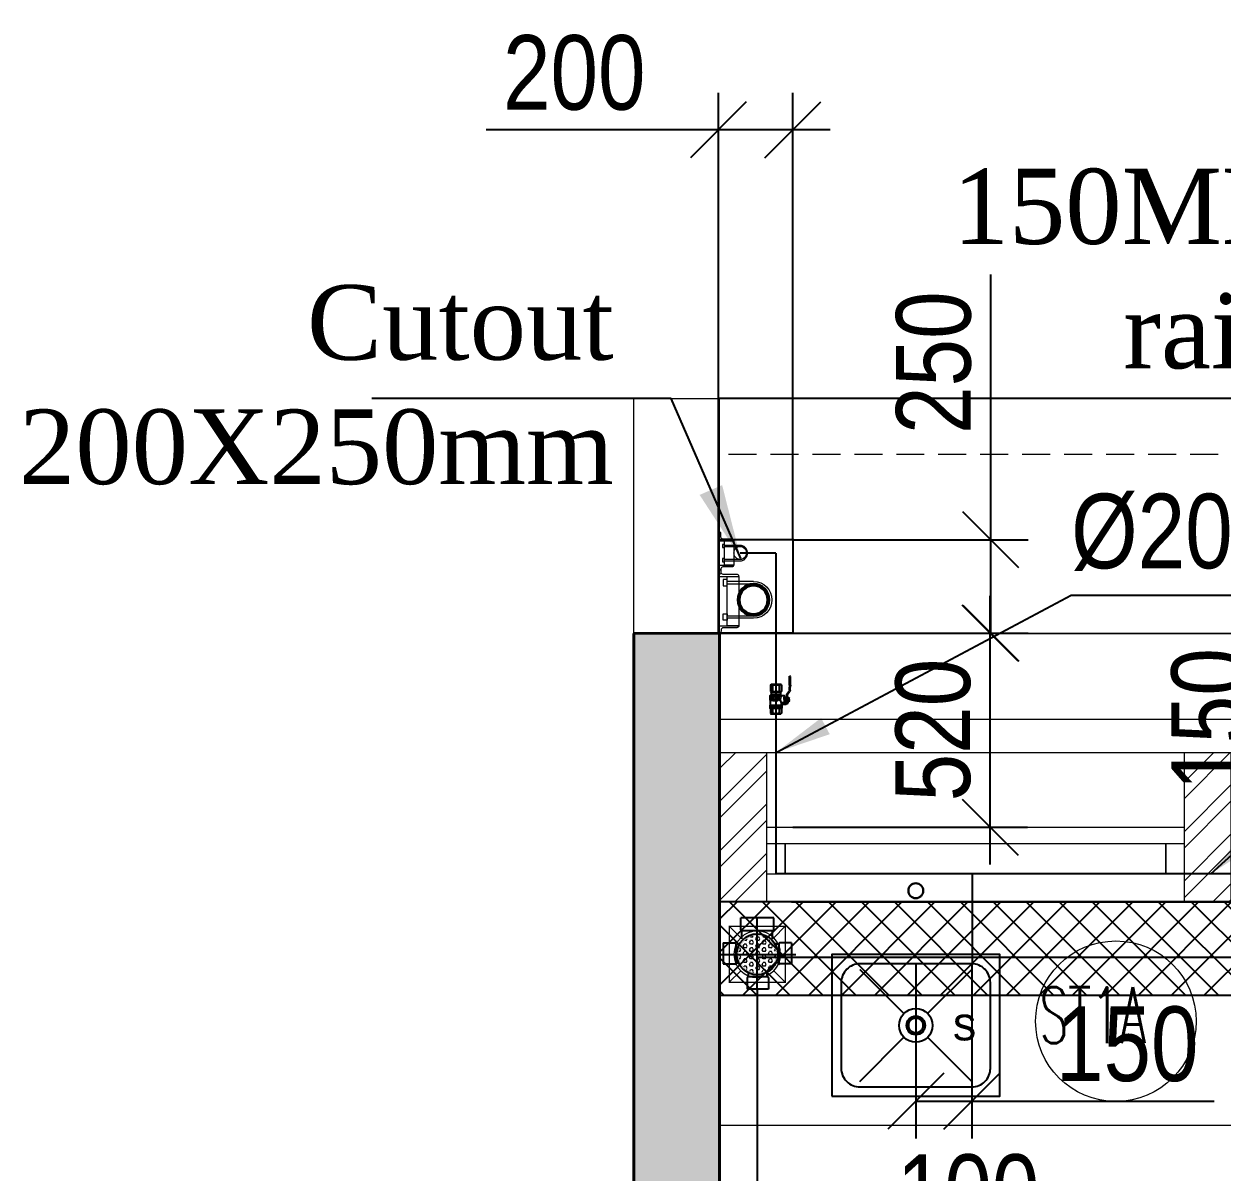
# Model space of a CAD drawing. Header units: inches. Extents: x 5899882 to 5988838, y -468923 to -96891.
# Drawn here: x 5943522 to 5946734, y -268529 to -265453 of the extents above; entities that cross this region are included whole.
import ezdxf

# ---------------------------------------------------------------- set-up
doc = ezdxf.new("R2010")
doc.units = ezdxf.units.IN
doc.header["$MEASUREMENT"] = 0
doc.linetypes.add('1', pattern=[0])
doc.linetypes.add('DASHED', pattern=[0.75, 0.5, -0.25])
doc.layers.get('Defpoints').update_dxf_attribs({"color": 8})
for name, color, linetype in [('0- SLC ARCH LAYOUT', 7, 'Continuous'), ('0- SLC DIMENSION', 7, 'Continuous'), ('0- SLC HIDE BOX & CUTOUT', 6, 'Continuous'), ('0-SLC RCC 2ND. FLOOR', 7, 'Continuous'), ('0-SLC- Waste water down take', 6, 'Continuous'), ('0-SLC-100mm Soil Pipe', 190, 'Continuous'), ('0-SLC-40 MM Waste water pipe', 3, 'Continuous'), ('0-SLC-DOMESTIC LINE', 5, 'DOMESTIC_LINE'), ('0-SLC-Multi nahani trap', 6, 'Continuous'), ('0-SLC-Raised portion', 1, 'Continuous'), ('0-SLC-Toilet fixture', 5, 'Continuous'), ('CL', 7, 'Continuous'), ('P-TEXT', 7, 'Continuous')]:
    doc.layers.add(name, color=color, linetype=linetype)
for name, color, linetype, lineweight in [('0-SLC-100 mm Multi nahani trap jali', 253, 'Continuous', 13), ('0-SLC-CLAMPS', 7, 'Continuous', 9), ('0-SLC-P-Angle', 6, 'Continuous', 0), ('ARCL-HATCH-B', 8, 'Continuous', 5), ('ARLC-COL', 8, 'Continuous', 30), ('ARLC-DOOR-W', 8, 'Continuous', 5), ('ARLC-ELE0', 8, 'Continuous', 9), ('ARLC-FUR (NOMN)', 8, 'Continuous', 9), ('ARLC-FURN', 8, 'Continuous', 9), ('ARLC-HATCH-C', 8, 'Continuous', 5), ('ARLC-SINK', 8, 'Continuous', 9), ('ARLC-WALL', 8, 'Continuous', 15), ('BEAM', 8, 'Continuous', 5), ('P-Ball valve', 7, 'Continuous', 0)]:
    doc.layers.add(name, color=color, linetype=linetype, lineweight=lineweight)
doc.styles.add('ARIAL', font='tahoma.ttf')
doc.styles.add('LT0050R', font='arial.ttf', dxfattribs={"height": 120})
doc.styles.add('RS', font='simplex8.shx', dxfattribs={"width": 0.6, "height": 150})
doc.styles.get("Standard").update_dxf_attribs({"font": 'arial.ttf'})
doc.styles.add('swis cn bt', font='swissc.ttf')
doc.linetypes.add('DOMESTIC_LINE', pattern='A,0.5,-0.2,["DWS",ARIAL,S=0.1,R=0,X=-0.1,Y=-0.05],-0.25', length=0.95)
doc.dimstyles.new('LT0050R', dxfattribs={"dimtxt": 120, "dimasz": 80, "dimexe": 80, "dimexo": 50, "dimgap": 80, "dimtad": 0, "dimdec": 0, "dimzin": 0, "dimdsep": 46, "dimtxsty": 'LT0050R', "dimblk": 'ARCHTICK', "dimcen": 1, "dimdle": 80, "dimclrd": 252, "dimclre": 252, "dimclrt": 240, "dimadec": 0, "dimazin": 0, "dimtfac": 1, "dimtdec": 0, "dimtofl": 0, "dimtmove": 1, "dimatfit": 3, "dimfxl": 1, "dimtolj": 1, "dimtzin": 0, "dimlwd": -1, "dimlwe": -1, "dimarcsym": 0})
doc.dimstyles.new('SLC', dxfattribs={"dimtxt": 200, "dimasz": 150, "dimexe": 100, "dimexo": 0, "dimgap": 50, "dimtad": 1, "dimdec": 0, "dimrnd": 5, "dimzin": 1, "dimdsep": 46, "dimtxsty": 'swis cn bt', "dimblk": 'OBLIQUE', "dimcen": 60, "dimdle": 100, "dimclrd": 256, "dimclre": 256, "dimclrt": 256, "dimazin": 0, "dimtfac": 1, "dimtdec": 0, "dimtofl": 0, "dimtmove": 0, "dimatfit": 3, "dimfxl": 0.18, "dimtolj": 1, "dimtzin": 0, "dimarcsym": 0})
pattern_1 = [(45, (-5806111.7, 109613.3), (-66.2912607, 66.2912607), []), (45, (-5806067.505, 109613.3), (-66.2912607, 66.2912607), [])]

# ---------------------------------------------------------------- blocks, each defined once
blk = doc.blocks.new('sk')
for p, q in [((5826975.9, -135444.1), (5827094.1, -135562.3)), ((5827157.8, -135562.3), (5827275.9, -135444.1)), ((5826975.9, -135744.1), (5827094.1, -135625.9)), ((5827157.8, -135625.9), (5827275.9, -135744.1))]:
    blk.add_line(p, q)
for radius in [45, 25]:
    blk.add_circle((5827125.9, -135594.1), radius)
at = {"layer": 'ARLC-SINK'}
blk.add_lwpolyline([(5826900.9, -135784.1), (5827350.9, -135784.1), (5827350.9, -135404.1), (5826900.9, -135404.1)], close=True, dxfattribs=at)
blk.add_lwpolyline([(5826975.9, -135759.1), (5827275.9, -135759.1, 0.414214), (5827325.9, -135709.1), (5827325.9, -135479.1, 0.414214), (5827275.9, -135429.1), (5826975.9, -135429.1, 0.414214), (5826925.9, -135479.1), (5826925.9, -135709.1, 0.414214)], format="xyb", close=True, dxfattribs=at)
blk.add_text('s', height=90, dxfattribs=at).set_placement((5827225.2, -135634.2))
blk = doc.blocks.new('A$C3DAD2E9A')
at = {"layer": 'ARCL-HATCH-B'}
h = blk.add_hatch(dxfattribs=at)
h.set_pattern_fill('ANSI32', color=256, scale=250)
h.set_pattern_definition(pattern_1)
h.paths.add_polyline_path([(327.2, 6641.5), (202.2, 6641.5), (202.2, 6241.5), (327.2, 6241.5)])
h = blk.add_hatch(dxfattribs=at)
h.set_pattern_fill('ANSI32', color=256, scale=250)
h.set_pattern_definition(pattern_1)
h.paths.add_polyline_path([(1572.2, 6641.5), (1447.2, 6641.5), (1447.2, 6396.5), (1447.2, 6396.5), (1447.2, 6316.5), (1447.2, 6241.5), (1572.2, 6241.5)])
at = {"layer": 'ARLC-HATCH-C', "ltscale": 0.1}
blk.add_hatch(color=256, dxfattribs=at).paths.add_polyline_path([(-27.8, 5217.4), (-27.8, 6961.5), (202.2, 6961.5), (202.2, 6572.4), (202.2, 6172.4), (202.2, 5151.5), (-27.8, 5151.5)])
at = {"layer": 'ARLC-COL'}
blk.add_lwpolyline([(-27.8, 6961.5), (202.2, 6961.5), (202.2, 5151.5), (-27.8, 5151.5)], close=True, dxfattribs=at)
at = {"layer": 'ARLC-DOOR-W'}
for points in [[(377.2, 6396.5), (327.2, 6396.5), (327.2, 6316.5), (377.2, 6316.5)], [(1397.2, 6316.5), (1397.2, 6396.5), (377.2, 6396.5), (377.2, 6316.5)], [(1447.2, 6396.5), (1397.2, 6396.5), (1397.2, 6316.5), (1447.2, 6316.5)]]:
    blk.add_lwpolyline(points, close=True, dxfattribs=at)
at = {"layer": 'ARLC-ELE0'}
blk.add_line((202.2, 6960), (8427.2, 6960), dxfattribs=at)
at = {"layer": 'ARLC-ELE0', "ltscale": 0.006}
for p, q in [((327.2, 6641.5), (1447.2, 6641.5)), ((327.2, 6241.5), (1447.2, 6241.5))]:
    blk.add_line(p, q, dxfattribs=at)
at = {"layer": 'ARLC-FUR (NOMN)'}
blk.add_circle((1263.6, 5921.2), 215.2, dxfattribs=at)
at = {"layer": 'ARLC-FURN'}
for p, q in [((202.2, 6241.5), (2622.2, 6241.5)), ((2022.2, 5641.5), (202.2, 5641.5))]:
    blk.add_line(p, q, dxfattribs=at)
at = {"layer": 'ARLC-WALL', "ltscale": 0.005}
blk.add_line((327.2, 6441.5), (1447.2, 6441.5), dxfattribs=at)
at = {"layer": 'ARLC-WALL'}
for points in [[(327.2, 6641.5), (327.2, 6241.5), (202.2, 6241.5), (202.2, 6641.5)], [(1572.2, 6641.5), (1572.2, 6241.5), (1447.2, 6241.5), (1447.2, 6641.5)]]:
    blk.add_lwpolyline(points, close=True, dxfattribs=at)
at = {"layer": 'ARLC-SINK'}
blk.add_blockref('sk', (-5826398.7, 141504.1), dxfattribs=at)
at = {"layer": 'ARLC-FUR (NOMN)', "style": 'RS', "width": 0.6}
blk.add_text('ST1A', height=150, dxfattribs=at).set_placement((1058.7, 5862.5))
blk = doc.blocks.new('sink22')
at = {"color": 0}
for p, q in [((-150, 150), (-31.8, 31.8)), ((-150, 150), (-31.8, 31.8)), ((31.8, 31.8), (150, 150)), ((31.8, 31.8), (150, 150)), ((-150, -150), (-31.8, -31.8)), ((-150, -150), (-31.8, -31.8)), ((31.8, -31.8), (150, -150)), ((31.8, -31.8), (150, -150))]:
    blk.add_line(p, q, dxfattribs=at)
blk.add_lwpolyline([(-225, -190), (225, -190), (225, 190), (-225, 190)], close=True, dxfattribs=at)
blk.add_lwpolyline([(-150, -165), (150, -165, 0.414214), (200, -115), (200, 115, 0.414214), (150, 165), (-150, 165, 0.414214), (-200, 115), (-200, -115, 0.414214)], format="xyb", close=True, dxfattribs=at)
for radius in [45, 45, 25, 25]:
    blk.add_circle((0, 0), radius, dxfattribs=at)
blk = doc.blocks.new('an80')
for points in [[(-46, 0), (-46, 66.3), (-51, 66.3), (-51, 76.3), (-35, 76.3), (-35, 66.3), (-40, 66.3), (-40, 0)], [(46, 0), (46, 66.3), (51, 66.3), (51, 76.3), (35, 76.3), (35, 66.3), (40, 66.3), (40, 0)]]:
    blk.add_lwpolyline(points)
for radius in [46, 40]:
    blk.add_arc((0, 0), radius, 180, 360)
blk = doc.blocks.new('80mm')
at = {"layer": '0-SLC- Waste water down take', "const_width": 5}
blk.add_lwpolyline([(-37.5, 0, 1), (37.5, 0, 1)], format="xyb", close=True, dxfattribs=at)
at = {"layer": '0-SLC- Waste water down take'}
for radius in [40, 35]:
    blk.add_circle((0, 0), radius, dxfattribs=at)
blk = doc.blocks.new('DSF')
at = {"layer": '0-SLC-CLAMPS'}
for points in [[(1498.4503, 220.3213), (1498.4469, 220.3213, -0.414214), (1498.4416, 220.3267), (1498.4416, 220.3267), (1498.4611, 220.3267), (1498.4611, 220.2737, -0.414214), (1498.4557, 220.2791), (1498.4557, 220.3159, 0.414214)], [(1498.6042, 220.3213), (1498.6076, 220.3213, 0.414214), (1498.613, 220.3267), (1498.613, 220.3267), (1498.5935, 220.3267), (1498.5935, 220.2737, 0.414214), (1498.5988, 220.2791), (1498.5988, 220.3159, -0.414214)]]:
    blk.add_lwpolyline(points, format="xyb", close=True, dxfattribs=at)
blk.add_lwpolyline([(1498.5935, 220.3055), (1498.4611, 220.3055), (1498.4611, 220.2737), (1498.5935, 220.2737)], close=True, dxfattribs=at)
at = {"layer": '0-SLC- Waste water down take', "lineweight": 0, "ltscale": 12, "xscale": 0.0010714285714286, "yscale": 0.0010714285714286, "zscale": 0.0010714285714286}
blk.add_blockref('80mm', (1498.5241, 220.2345), dxfattribs=at)
at = {"layer": '0-SLC-CLAMPS', "xscale": 0.0010714285714286, "yscale": 0.0010714285714286, "zscale": 0.0010714285714286}
blk.add_blockref('an80', (1498.5241, 220.2345), dxfattribs=at)
blk = doc.blocks.new('Hex Nut - 10 mm side')
at = {"color": 0, "linetype": 'Continuous'}
for p, q in [((-7, -6.8), (-7, 6.8)), ((-0.7, 9.1), (-6.4, 9.1)), ((-0.7, 4.5), (-6.4, 4.5)), ((0, -6.8), (0, 6.8)), ((-0.7, -4.5), (-6.4, -4.5)), ((-0.7, -9.1), (-6.4, -9.1))]:
    blk.add_line(p, q, dxfattribs=at)
for centre, radius, start, end in [((-2.8, 6.8), 4.19, 147.1328, 212.8672), ((8.7, 0), 15.7, 163.2213, 196.7787), ((-4.2, 6.8), 4.19, 327.1328, 32.8672), ((-15.7, 0), 15.7, 343.2213, 16.7787), ((-2.8, -6.8), 4.19, 147.1328, 212.8672), ((-4.2, -6.8), 4.19, 327.1328, 32.8672)]:
    blk.add_arc(centre, radius, start, end, dxfattribs=at)
blk = doc.blocks.new('balval')
at = {"layer": 'P-TEXT', "color": 7}
for p, q in [((294, 302), (376, 365)), ((299, 286), (380, 348)), ((394, 369), (479, 369)), ((398, 353), (479, 353)), ((533, 381), (479, 369)), ((533, 349), (479, 353)), ((533, 381), (760, 380)), ((533, 349), (762, 348)), ((760, 380), (762, 348)), ((-206, 141), (-218, 122)), ((-218, -125), (-218, 122)), ((-207, -90), (-207, 86)), ((-75, 86), (-207, 86)), ((-74, 141), (-206, 141)), ((0, 145), (64, 144)), ((31, 164), (31, 262)), ((31, 164), (47, 164)), ((47, 164), (47, 246)), ((67, 298), (222, 297)), ((83, 281), (226, 281)), ((136, -17), (186, 44)), ((186, 44), (260, -17)), ((261, 143), (286, 120)), ((286, 120), (285, -127)), ((357, 120), (286, 120)), ((356, -127), (357, 120)), ((368, 139), (357, 120)), ((367, -91), (368, 85)), ((536, 139), (368, 139)), ((535, 84), (368, 85)), ((535, -92), (535, 84)), ((536, 139), (547, 120)), ((547, 120), (546, -128)), ((-218, -2), (-229, -2)), ((-207, -145), (-218, -125)), ((-75, -90), (-207, -90)), ((-75, -145), (-207, -145)), ((0, -149), (258, -150)), ((186, -77), (136, -17)), ((260, -17), (186, -77)), ((259, -150), (285, -127)), ((356, -127), (285, -127)), ((367, -146), (356, -127)), ((535, -92), (367, -91)), ((535, -147), (367, -146)), ((535, -147), (546, -128))]:
    blk.add_line(p, q, dxfattribs=at)
for points in [[(-74, 163), (-39, 163), (-40, -162), (-75, -162)], [(-39, 163), (0, 163), (0, -163), (-40, -162)], [(85, 217), (215, 216), (215, 237), (85, 238)], [(266, -83), (129, -83), (130, 50), (266, 49)], [(260, -77), (135, -77), (136, 44), (260, 43)], [(260, -145), (135, -144), (135, -89), (260, -89)]]:
    blk.add_lwpolyline(points, close=True, dxfattribs=at)
for points in [[(259, 144), (260, 216), (64, 217), (64, 144)], [(136, 118), (136, 88), (260, 87), (261, 143), (258, 143)]]:
    blk.add_lwpolyline(points, dxfattribs=at)
for centre, radius, start, end in [((394, 334), 35.7, 89.8308, 120.0919), ((398, 317), 35.7, 89.8308, 120.0919), ((-181, 112), 36.2, 145.9055, 225.8084), ((-125, 42), 93.2, 151.6198, 208.0418), ((67, 262), 35.7, 89.8308, 179.8308), ((83, 246), 35.7, 89.8308, 179.8308), ((162, 312), 195, 239.6656, 299.5446), ((224, 832), 535, 269.7676, 277.5637), ((228, 816), 535, 269.7676, 277.5637), ((259, 142), 1.79, 48.4012, 123.4962), ((450, 40), 93.2, 151.6198, 208.0418), ((393, 111), 36.2, 145.9055, 225.8084), ((510, 110), 36.2, 313.8532, 33.7561), ((453, 40), 93.2, 331.6198, 28.0418), ((-125, -46), 93.2, 151.6198, 208.0418), ((-182, -116), 36.2, 133.8532, 213.7561), ((258, -148), 1.79, 269.8308, 311.2603), ((449, -48), 93.2, 151.6198, 208.0418), ((392, -118), 36.2, 133.8532, 213.7561), ((453, -48), 93.2, 331.6198, 28.0418), ((510, -118), 36.2, 325.9055, 45.8084)]:
    blk.add_arc(centre, radius, start, end, dxfattribs=at)
at = {"layer": 'P-TEXT', "color": 7, "xscale": 6.18499828221724, "yscale": 6.18499828221724, "zscale": 6.18499828221724, "rotation": 269.8307868527402}
for p in [(150, 298), (150, 238)]:
    blk.add_blockref('Hex Nut - 10 mm side', p, dxfattribs=at)
blk = doc.blocks.new('FD COVER')
at = {"layer": '0-SLC-100 mm Multi nahani trap jali'}
h = blk.add_hatch(color=1, dxfattribs=at)
h.paths.add_polyline_path([(52.4, 0, 1), (-52.4, 0, 1)])
h.paths.add_polyline_path([(-49.7, 0, -1), (49.7, 0, -1)], flags=16)
h = blk.add_hatch(dxfattribs=at)
h.set_pattern_fill('HEX', color=1, scale=45.193777, style=0)
h.set_pattern_definition([(0, (-4759.384, 4380.386), (0, 9.78474), [5.649222, -11.298444]), (120, (-4759.384, 4380.386), (-8.473833, -4.89237), [5.649222, -11.298444]), (60, (-4753.735, 4380.386), (-8.473833, 4.89237), [5.649222, -11.298444])])
h.paths.add_polyline_path([(-49.7, 0, 1), (49.7, 0, 1)])
at = {"layer": '0-SLC-100 mm Multi nahani trap jali', "color": 1, "ltscale": 3}
for p, q in [((-75, 75), (-44.2, 44.2)), ((75, 75), (44.2, 44.2)), ((-44.2, -44.2), (-75, -75)), ((44.2, -44.2), (75, -75))]:
    blk.add_line(p, q, dxfattribs=at)
at = {"layer": '0-SLC-100 mm Multi nahani trap jali', "color": 1, "ltscale": 3, "const_width": 3.75}
blk.add_lwpolyline([(-75, -75), (75, -75), (75, 75), (-75, 75)], close=True, dxfattribs=at)
at = {"layer": '0-SLC-100 mm Multi nahani trap jali', "color": 1, "ltscale": 3}
blk.add_circle((0, 0), 62.5, dxfattribs=at)
blk = doc.blocks.new('A$C52224D05')
at = {"layer": '0-SLC-Multi nahani trap', "linetype": 'Continuous'}
h = blk.add_hatch(color=256, dxfattribs=at)
h.paths.add_polyline_path([(58.1, 0, 1), (-57.9, 0, 1)])
h.paths.add_polyline_path([(-54.9, 0, -1), (55.1, 0, -1)], flags=16)
for p, q in [((0, 103.7), (0, -103.7)), ((-25.9, 91.4), (-25.9, 77.8)), ((31.1, 91.4), (-25.9, 91.4)), ((-25.9, 77.8), (-25.9, 60.2)), ((31.1, 91.4), (31.1, 77.8)), ((31.1, 77.8), (31.1, 60.2)), ((28.7, 57.9), (-23.6, 57.9)), ((-22.4, 57.9), (-22.4, 50.2)), ((27.6, 57.9), (27.6, 47.6)), ((41.1, 41), (63, 41)), ((63, -41.5), (63, 41.5)), ((65.5, 44), (74, 44)), ((74, 44), (97.8, 44)), ((97.8, -44), (97.8, 44)), ((-96.3, 0), (95.2, 0)), ((-78.2, 26.7), (-93.7, 26.7)), ((-93.7, -30.2), (-93.7, 26.7)), ((-62.6, 26.7), (-78.2, 26.7)), ((-60.3, -27.9), (-60.3, 24.4)), ((-60.3, 23.3), (-50.5, 23.3)), ((-78.2, -30.2), (-93.7, -30.2)), ((-62.6, -30.2), (-77.7, -30.2)), ((-60.3, -26.7), (-50.5, -26.7)), ((-25.9, -77.8), (-25.9, -60.2)), ((28.7, -57.9), (-23.6, -57.9)), ((-22.4, -57.9), (-22.4, -50.2)), ((27.6, -57.9), (27.6, -47.6)), ((31.1, -77.8), (31.1, -60.2)), ((41.1, -41), (63, -41)), ((65.5, -44), (74, -44)), ((74, -44), (97.8, -44)), ((-25.9, -91.4), (-25.9, -77.8)), ((31.1, -91.4), (-25.9, -91.4)), ((31.1, -91.4), (31.1, -77.8))]:
    blk.add_line(p, q, dxfattribs=at)
blk.add_circle((0.1, 0), 55, dxfattribs=at)
for centre, radius, start, end in [((-23.6, 60.2), 2.33, 180, 270), ((28.7, 60.2), 2.33, 270, 0), ((65.5, 41.5), 2.5, 90, 180), ((-62.6, 24.4), 2.33, 0, 90), ((-62.6, -27.9), 2.33, 270, 0), ((-23.6, -60.2), 2.33, 90, 180), ((28.7, -60.2), 2.33, 0, 90), ((65.5, -41.5), 2.5, 180, 270)]:
    blk.add_arc(centre, radius, start, end, dxfattribs=at)
blk = doc.blocks.new('A$C77C3199A')
at = {"layer": 'ARLC-HATCH-C', "ltscale": 0.1}
blk.add_hatch(color=0, dxfattribs=at).paths.add_polyline_path([(200, 6960), (-30, 6960), (-30, 5150), (200, 5150)])
at = {"layer": 'ARLC-COL', "color": 0}
blk.add_lwpolyline([(-30, 6960), (200, 6960), (200, 5150), (-30, 5150)], close=True, dxfattribs=at)
at = {"layer": 'ARLC-WALL', "color": 30, "linetype": 'DASHED', "ltscale": 150}
blk.add_line((17400, 7440), (200, 7440), dxfattribs=at)
at = {"layer": 'ARLC-WALL', "color": 30}
for p, q in [((8425, 6960), (200, 6960)), ((8425, 6730), (200, 6730))]:
    blk.add_line(p, q, dxfattribs=at)
at = {"layer": 'BEAM', "color": 0}
for p, q in [((-30, 7590), (-30, 6960)), ((-30, 7590), (200, 7590)), ((200, 7590), (200, 6960))]:
    blk.add_line(p, q, dxfattribs=at)
at = {"layer": 'CL', "color": 0}
blk.add_line((17630, 7590), (200, 7590), dxfattribs=at)
blk = doc.blocks.new('_OBLIQUE')
at = {"color": 0, "linetype": 'ByBlock'}
blk.add_line((-0.5, -0.5), (0.5, 0.5), dxfattribs=at)
blk = doc.blocks.new('*D338')
at = {"layer": '0- SLC DIMENSION', "lineweight": -2, "transparency": 16777216}
for p, q in [((5945388.3, -268055), (5945388.3, -269062.5)), ((5947808.3, -268055.3), (5947808.3, -269062.5)), ((5947908.3, -268962.5), (5945288.3, -268962.5))]:
    blk.add_line(p, q, dxfattribs=at)
at = {"layer": 'Defpoints', "color": 0, "transparency": 16777216}
for p in [(5945388.3, -268055), (5947808.3, -268055.3), (5945388.3, -268962.5)]:
    blk.add_point(p, dxfattribs=at)
at = {"layer": '0- SLC DIMENSION', "lineweight": -2, "transparency": 16777216, "xscale": 150, "yscale": 150, "zscale": 150, "rotation": 180}
blk.add_blockref('_OBLIQUE', (5945388.3, -268962.5), dxfattribs=at)
at = {"layer": '0- SLC DIMENSION', "lineweight": -2, "transparency": 16777216, "xscale": 150, "yscale": 150, "zscale": 150}
blk.add_blockref('_OBLIQUE', (5947808.3, -268962.5), dxfattribs=at)
at = {"layer": '0- SLC DIMENSION', "transparency": 16777216, "insert": (5946598.3, -268809.7), "char_height": 200, "attachment_point": 5, "style": 'swis cn bt'}
blk.add_mtext('\\A1;2420', dxfattribs=at)
blk = doc.blocks.new('*D339')
at = {"layer": '0- SLC DIMENSION', "lineweight": -2, "transparency": 16777216}
for p, q in [((5946852.5, -267805.1), (5946852.5, -267083.9)), ((5945579.7, -267805.1), (5946952.5, -267805.1)), ((5946852.5, -268053.5), (5946852.5, -267805.1)), ((5945488.3, -267953.5), (5946952.5, -267953.5))]:
    blk.add_line(p, q, dxfattribs=at)
at = {"layer": 'Defpoints', "color": 0, "transparency": 16777216}
for p in [(5945579.7, -267805.1), (5946852.5, -267805.1), (5945488.3, -267953.5)]:
    blk.add_point(p, dxfattribs=at)
at = {"layer": '0- SLC DIMENSION', "lineweight": -2, "transparency": 16777216, "xscale": 150, "yscale": 150, "zscale": 150}
for p, rotation in [((5946852.5, -267805.1), 90), ((5946852.5, -267953.5), 270)]:
    blk.add_blockref('_OBLIQUE', p, dxfattribs=dict(at, rotation=rotation))
at = {"layer": '0- SLC DIMENSION', "transparency": 16777216, "insert": (5946699.8, -267316.5), "char_height": 200, "attachment_point": 5, "rotation": 90, "style": 'swis cn bt'}
blk.add_mtext('\\A1;150', dxfattribs=at)
blk = doc.blocks.new('*D340')
at = {"layer": '0- SLC DIMENSION', "lineweight": -2, "transparency": 16777216}
for p, q in [((5945386.1, -268042.3), (5945386.1, -268836)), ((5945488.3, -268042.3), (5945488.3, -268836)), ((5945386.1, -268736), (5945588.3, -268736)), ((5945488.3, -268736), (5946286.1, -268736))]:
    blk.add_line(p, q, dxfattribs=at)
at = {"layer": 'Defpoints', "color": 0, "transparency": 16777216}
for p in [(5945386.1, -268042.3), (5945488.3, -268042.3), (5945386.1, -268736)]:
    blk.add_point(p, dxfattribs=at)
at = {"layer": '0- SLC DIMENSION', "lineweight": -2, "transparency": 16777216, "xscale": 150, "yscale": 150, "zscale": 150, "rotation": 180}
blk.add_blockref('_OBLIQUE', (5945386.1, -268736), dxfattribs=at)
at = {"layer": '0- SLC DIMENSION', "lineweight": -2, "transparency": 16777216, "xscale": 150, "yscale": 150, "zscale": 150}
blk.add_blockref('_OBLIQUE', (5945488.3, -268736), dxfattribs=at)
at = {"layer": '0- SLC DIMENSION', "transparency": 16777216, "insert": (5946053.5, -268583.3), "char_height": 200, "attachment_point": 5, "style": 'swis cn bt'}
blk.add_mtext('\\A1;100', dxfattribs=at)
blk = doc.blocks.new('_ArchTick')
at = {"color": 0, "linetype": 'ByBlock', "const_width": 0.15}
blk.add_lwpolyline([(-0.5, -0.5), (0.5, 0.5)], dxfattribs=at)
blk = doc.blocks.new('*D421')
at = {"layer": '0- SLC DIMENSION', "lineweight": -2, "transparency": 16777216}
for p, q in [((5945383.9, -266835), (5945383.9, -265637)), ((5945583.9, -266835), (5945583.9, -265637)), ((5945383.9, -265737), (5944761.4, -265737)), ((5945683.9, -265737), (5945383.9, -265737))]:
    blk.add_line(p, q, dxfattribs=at)
at = {"layer": 'Defpoints', "color": 0, "transparency": 16777216}
for p in [(5945383.9, -265737), (5945383.9, -266835), (5945583.9, -266835)]:
    blk.add_point(p, dxfattribs=at)
at = {"layer": '0- SLC DIMENSION', "lineweight": -2, "transparency": 16777216, "xscale": 150, "yscale": 150, "zscale": 150, "rotation": 180}
blk.add_blockref('_OBLIQUE', (5945383.9, -265737), dxfattribs=at)
at = {"layer": '0- SLC DIMENSION', "lineweight": -2, "transparency": 16777216, "xscale": 150, "yscale": 150, "zscale": 150}
blk.add_blockref('_OBLIQUE', (5945583.9, -265737), dxfattribs=at)
at = {"layer": '0- SLC DIMENSION', "transparency": 16777216, "insert": (5944997.6, -265584.2), "char_height": 200, "attachment_point": 5, "style": 'swis cn bt'}
blk.add_mtext('\\A1;200', dxfattribs=at)
blk = doc.blocks.new('*D417')
at = {"layer": '0- SLC DIMENSION', "lineweight": -2, "transparency": 16777216}
for p, q in [((5946113, -267705), (5946113, -266985)), ((5945583.9, -267085), (5946213, -267085)), ((5945583.9, -267605), (5946213, -267605))]:
    blk.add_line(p, q, dxfattribs=at)
at = {"layer": 'Defpoints', "color": 0, "transparency": 16777216}
for p in [(5945583.9, -267085), (5946113, -267085), (5945583.9, -267605)]:
    blk.add_point(p, dxfattribs=at)
at = {"layer": '0- SLC DIMENSION', "lineweight": -2, "transparency": 16777216, "xscale": 150, "yscale": 150, "zscale": 150}
for p, rotation in [((5946113, -267085), 90), ((5946113, -267605), 270)]:
    blk.add_blockref('_OBLIQUE', p, dxfattribs=dict(at, rotation=rotation))
at = {"layer": '0- SLC DIMENSION', "transparency": 16777216, "insert": (5945960.2, -267345), "char_height": 200, "attachment_point": 5, "rotation": 90, "style": 'swis cn bt'}
blk.add_mtext('\\A1;520', dxfattribs=at)
blk = doc.blocks.new('*D425')
at = {"layer": '0- SLC DIMENSION', "lineweight": -2, "transparency": 16777216}
for p, q in [((5946114.5, -266835), (5946114.5, -266124.3)), ((5946114.5, -267085), (5946114.5, -266735)), ((5945583.9, -266835), (5946214.5, -266835)), ((5945583.9, -267085), (5946214.5, -267085))]:
    blk.add_line(p, q, dxfattribs=at)
at = {"layer": 'Defpoints', "color": 0, "transparency": 16777216}
for p in [(5945583.9, -266835), (5945583.9, -267085), (5946114.5, -267085)]:
    blk.add_point(p, dxfattribs=at)
at = {"layer": '0- SLC DIMENSION', "lineweight": -2, "transparency": 16777216, "xscale": 150, "yscale": 150, "zscale": 150}
for p, rotation in [((5946114.5, -266835), 90), ((5946114.5, -267085), 270)]:
    blk.add_blockref('_OBLIQUE', p, dxfattribs=dict(at, rotation=rotation))
at = {"layer": '0- SLC DIMENSION', "transparency": 16777216, "insert": (5945961.7, -266360.5), "char_height": 200, "attachment_point": 5, "rotation": 90, "style": 'swis cn bt'}
blk.add_mtext('\\A1;250', dxfattribs=at)
blk = doc.blocks.new('*D581')
at = {"layer": '0- SLC DIMENSION', "lineweight": -2, "transparency": 16777216}
for p, q in [((5945913.3, -267971.5), (5945913.3, -268439.7)), ((5946063.3, -267971.5), (5946063.3, -268439.7)), ((5945913.3, -268339.7), (5946163.3, -268339.7)), ((5946063.3, -268339.7), (5946712.8, -268339.7))]:
    blk.add_line(p, q, dxfattribs=at)
at = {"layer": 'Defpoints', "color": 0, "transparency": 16777216}
for p in [(5945913.3, -267971.5), (5946063.3, -267971.5), (5945913.3, -268339.7)]:
    blk.add_point(p, dxfattribs=at)
at = {"layer": '0- SLC DIMENSION', "lineweight": -2, "transparency": 16777216, "xscale": 150, "yscale": 150, "zscale": 150, "rotation": 180}
blk.add_blockref('_OBLIQUE', (5945913.3, -268339.7), dxfattribs=at)
at = {"layer": '0- SLC DIMENSION', "lineweight": -2, "transparency": 16777216, "xscale": 150, "yscale": 150, "zscale": 150}
blk.add_blockref('_OBLIQUE', (5946063.3, -268339.7), dxfattribs=at)
at = {"layer": '0- SLC DIMENSION', "transparency": 16777216, "insert": (5946480.2, -268187.1), "char_height": 200, "attachment_point": 5, "style": 'swis cn bt'}
blk.add_mtext('\\A1;150', dxfattribs=at)

msp = doc.modelspace()

# ---------------------------------------------------------------- block references
at = {"layer": '0- SLC ARCH LAYOUT'}
msp.add_blockref('A$C3DAD2E9A', (5945186.1, -274046.5), dxfattribs=at)

# ---------------------------------------------------------------- next in the draw order: hatches: boundary and pattern name
at = {"layer": '0-SLC-Raised portion'}
h = msp.add_hatch(dxfattribs=at)
h.set_pattern_fill('ANSI37', color=256, scale=500, angle=360)
h.set_pattern_definition([(45, (5347653.697, 2506164.64), (-44.1941738, 44.1941738), []), (135, (5347653.697, 2506164.64), (-44.1941738, -44.1941738), [])])
h.paths.add_polyline_path([(5947808.3, -268055.3), (5947808.3, -267805.3), (5945388.3, -267805), (5945388.3, -268055)])

# ---------------------------------------------------------------- next in the draw order: linework, layer by layer
at = {"layer": '0- SLC HIDE BOX & CUTOUT', "const_width": 5}
msp.add_lwpolyline([(5945583.9, -267085), (5945583.9, -266835), (5945383.9, -266835), (5945383.9, -267085)], close=True, dxfattribs=at)
at = {"layer": '0-SLC-40 MM Waste water pipe', "lineweight": 30}
for centre in [(5945913.3, -267775.6), (5945913.3, -268136.5)]:
    msp.add_circle(centre, 20, dxfattribs=at)
at = {"layer": '0-SLC-DOMESTIC LINE', "color": 5, "linetype": '1', "const_width": 3.2}
msp.add_lwpolyline([(5945425.2, -266870.3, 1), (5945459.4, -266870.3, 1), (5945425.2, -266870.3)], format="xyb", dxfattribs=at)
at = {"layer": '0-SLC-DOMESTIC LINE', "color": 5, "linetype": '1', "const_width": 5}
for points in [[(5945442.3, -266870.3), (5945538.6, -266870.3)], [(5945538.6, -266870.3), (5945538.6, -267730), (5947870, -267730), (5947870, -269430.5), (5947713.3, -269430.5)], [(5946065, -267971.5), (5946065, -267730)]]:
    msp.add_lwpolyline(points, dxfattribs=at)
at = {"layer": '0-SLC-P-Angle', "color": 0}
for points in [[(5945391, -266828.4), (5945391, -266818.6, 0.414214), (5945386.1, -266813.8), (5945386.1, -266813.8), (5945386.1, -266838.2), (5945425.2, -266838.2, 0.414214), (5945420.4, -266833.3), (5945395.8, -266833.3, -0.414214)], [(5945446.1, -266888.1), (5945400.2, -266888.1), (5945400.2, -266885.4), (5945394.9, -266885.4), (5945394.9, -266894), (5945400.2, -266894), (5945400.2, -266891.3), (5945446.1, -266891.3, 0.80169), (5945446.1, -266850.2), (5945400.2, -266850.2), (5945400.2, -266847.5), (5945394.9, -266847.5), (5945394.9, -266856.1), (5945400.2, -266856.1), (5945400.2, -266853.4), (5945446.1, -266853.4, -0.766137)], [(5945391, -266912.8), (5945391, -266922.5, -0.414214), (5945386.1, -266927.4), (5945386.1, -266927.4), (5945386.1, -266903), (5945425.2, -266903, -0.414214), (5945420.4, -266907.9), (5945395.8, -266907.9, 0.414214)]]:
    msp.add_lwpolyline(points, format="xyb", close=True, dxfattribs=at)
msp.add_lwpolyline([(5945425.2, -266903.1), (5945400.5, -266903.1), (5945400.5, -266838.2), (5945425.2, -266838.2)], close=True, dxfattribs=at)
at = {"layer": '0-SLC-Raised portion'}
msp.add_lwpolyline([(5947808.3, -268055.3), (5947808.3, -267805.3), (5945388.3, -267805), (5945388.3, -268055)], close=True, dxfattribs=at)

# ---------------------------------------------------------------- next in the draw order: block references
at = {"layer": '0-SLC RCC 2ND. FLOOR'}
msp.add_blockref('A$C77C3199A', (5945186.1, -274046.5), dxfattribs=at)
at = {"layer": '0-SLC-100 mm Multi nahani trap jali', "lineweight": -3, "xscale": -1}
msp.add_blockref('FD COVER', (5945488.3, -267945.9), dxfattribs=at)
at = {"layer": '0-SLC-100mm Soil Pipe', "color": 30, "xscale": -1000, "yscale": 1000, "zscale": 1000, "rotation": 90}
msp.add_blockref('DSF', (6165712.7, 1231527.9), dxfattribs=at)
at = {"layer": '0-SLC-Multi nahani trap', "linetype": 'Continuous', "extrusion": (0, 0, -1), "xscale": -1, "zscale": -1, "rotation": 270}
msp.add_blockref('A$C52224D05', (-5945488.3, -267946), dxfattribs=at)
at = {"layer": '0-SLC-Toilet fixture', "color": 140}
msp.add_blockref('sink22', (5945913.3, -268136.5), dxfattribs=at)
at = {"layer": 'P-Ball valve', "lineweight": 50, "xscale": -0.10247897088, "yscale": 0.10247897088, "zscale": 0.10247897088, "rotation": 270}
msp.add_blockref('balval', (5945538.6, -267279), dxfattribs=at)

# ---------------------------------------------------------------- next in the draw order: texts
at = {"layer": '0- SLC HIDE BOX & CUTOUT', "insert": (5945103.4, -266152.5), "char_height": 200, "width": 1754.296, "attachment_point": 3, "style": 'ARIAL'}
msp.add_mtext('{\\fTimes New Roman|b0|i0|c0|p18;Cutout 200X250mm}', dxfattribs=at)
at = {"layer": '0-SLC-DOMESTIC LINE', "linetype": '1', "insert": (5946329.7, -266711.6), "char_height": 200, "width": 687.595, "attachment_point": 1}
msp.add_mtext('{\\fSwis721 Cn BT|b0|i0|c0|p34;%%C20MM}', dxfattribs=at)
at = {"layer": 'P-TEXT', "color": 7, "char_height": 200, "width": 3434.546, "attachment_point": 4, "rotation": 360}
for insert in [(5945573.6, -266140.1), (5945573.6, -266141.6)]:
    msp.add_mtext('\\pi438.42;{\\fTimes New Roman|b0|i0|c0|p18;\\C3;150MMØ Top terrace\\P\\pi820.8; rain water pipe }', dxfattribs=dict(at, insert=insert))

# ---------------------------------------------------------------- next in the draw order: dimensions: what is measured, and where the dimension line sits
at = {"layer": '0- SLC DIMENSION'}
for p1, p2, distance, picture, middle in [((5945583.9, -266835), (5945383.9, -266835), -1098.1, '*D421', (5944997.6, -265584.2)), ((5945583.9, -267605), (5945583.9, -267085), -529.1, '*D417', (5945960.2, -267345))]:
    dim = msp.add_aligned_dim(p1=p1, p2=p2, distance=distance, dimstyle='SLC', override={"dimfxl": 0}, dxfattribs=at)
    dim.commit()
    dim.dimension.update_dxf_attribs({"geometry": picture, "text_midpoint": middle})
at = {"layer": '0- SLC DIMENSION', "color": 1}
for base, p1, p2, picture, middle in [((5946114.5, -267085), (5945583.9, -266835), (5945583.9, -267085), '*D425', (5946114.5, -266360.5)), ((5946852.5, -267805.1), (5945488.3, -267953.5), (5945579.7, -267805.1), '*D339', (5946852.5, -267316.5))]:
    dim = msp.add_linear_dim(base=base, p1=p1, p2=p2, angle=90, dimstyle='SLC', dxfattribs=at)
    dim.commit()
    dim.dimension.update_dxf_attribs({"geometry": picture, "text_midpoint": middle, "dimtype": 160})
for base, p1, p2, picture, middle in [((5945913.3, -268339.7), (5946063.3, -267971.5), (5945913.3, -267971.5), '*D581', (5946480.2, -268339.7)), ((5945386.1, -268736), (5945488.3, -268042.3), (5945386.1, -268042.3), '*D340', (5946053.5, -268736))]:
    dim = msp.add_linear_dim(base=base, p1=p1, p2=p2, dimstyle='SLC', dxfattribs=at)
    dim.commit()
    dim.dimension.update_dxf_attribs({"geometry": picture, "text_midpoint": middle, "dimtype": 160})
dim = msp.add_linear_dim(base=(5945388.3, -268962.5), p1=(5947808.3, -268055.3), p2=(5945388.3, -268055), dimstyle='SLC', dxfattribs=at)
dim.commit()
dim.dimension.update_dxf_attribs({"geometry": '*D338', "text_midpoint": (5946598.3, -268809.7)})

# ---------------------------------------------------------------- next in the draw order: leaders
at = {"layer": '0- SLC HIDE BOX & CUTOUT'}
msp.add_leader([(5945444, -266885), (5945257, -266456.8), (5944454.9, -266456.8)], dimstyle='LT0050R', override={"dimasz": 200, "dimclrd": 256, "dimfxl": 160}, dxfattribs=at)
at = {"layer": '0-SLC-DOMESTIC LINE', "linetype": '1'}
for points in [[(5945538.6, -267405), (5946329.7, -266983.1), (5947160.9, -266983.1)], [(5946704.3, -267730), (5947523, -266987.5), (5948354.2, -266987.5)]]:
    msp.add_leader(points, dimstyle='SLC', override={"dimgap": 50, "dimtad": 0, "dimfxlon": 1}, dxfattribs=at)

doc.saveas('drawing.dxf')
